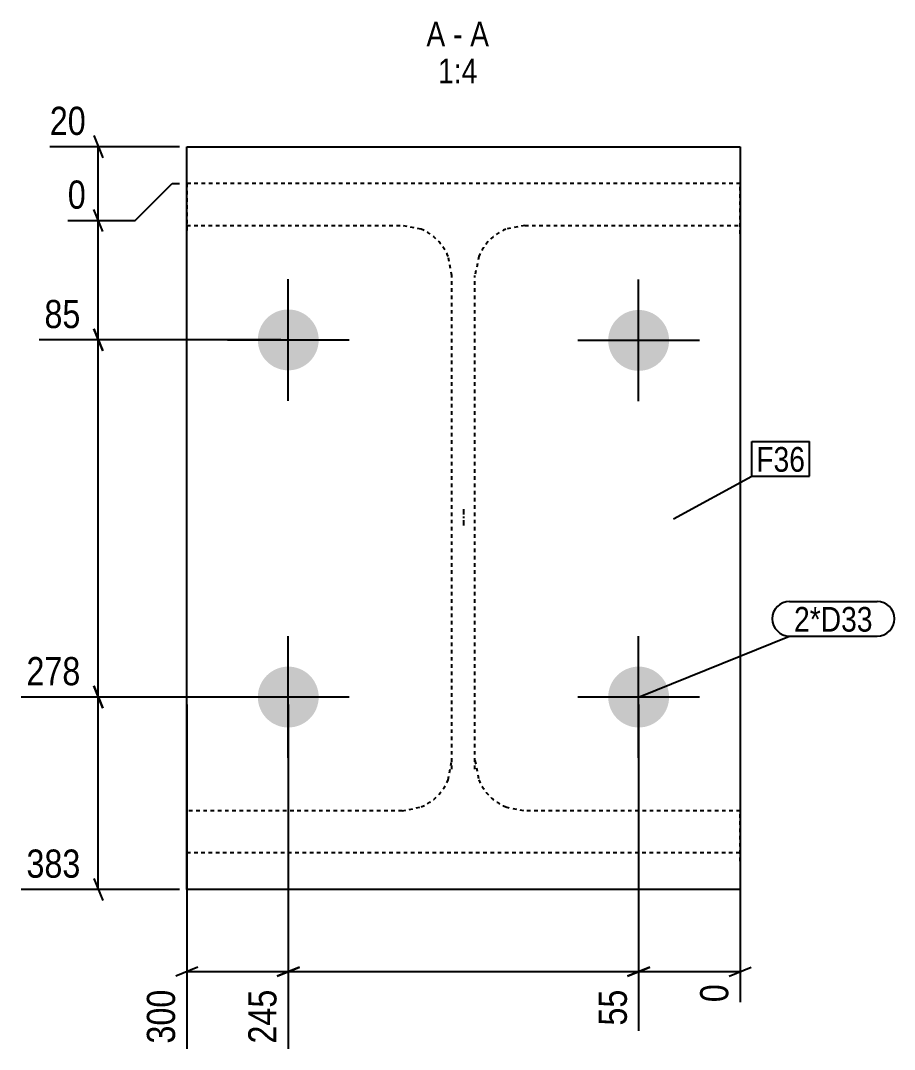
# Model space of a CAD drawing. Header units: millimetres. Extents: x 19 to 64856, y 9 to 4911.
# Drawn here: x 64382 to 64856, y 9 to 567 of the extents above; entities that cross this region are included whole.
import ezdxf

# ---------------------------------------------------------------- set-up
doc = ezdxf.new("R2010")
doc.units = ezdxf.units.MM
doc.linetypes.add('DXK_LINE_DOT2', pattern=[3.9198, 1.9599, -1.9599])
doc.linetypes.add('DXK_LINE_DOT3', pattern=[5.9187, 2.979, -0.9799, 0.9799, -0.9799])
for name, color, linetype in [('MÅLSÆTNING', 7, 'Continuous'), ('STÅL', 7, 'Continuous'), ('TEKST', 7, 'Continuous')]:
    doc.layers.add(name, color=color, linetype=linetype)
doc.styles.add('Arial Narrow', font='ARIALN.TTF', dxfattribs={"height": 0.2})

msp = doc.modelspace()

# ---------------------------------------------------------------- hatches: boundary and pattern name
at = {"layer": 'STÅL', "linetype": 'Continuous'}
for points in [[(64527.19, 410.49, -1), (64527.19, 377.49, -1)], [(64717.19, 377.22, -1), (64717.19, 410.22, -1)], [(64510.69, 200.36, -1), (64543.69, 200.36, -1)], [(64700.69, 200.36, -1), (64733.69, 200.36, -1)]]:
    msp.add_hatch(color=96, dxfattribs=at).paths.add_polyline_path(points)

# ---------------------------------------------------------------- linework, layer by layer
at = {"layer": 'MÅLSÆTNING', "color": 7, "linetype": 'Continuous'}
for p, q in [((64421.79, 504.72), (64426.59, 492.72)), ((64468.19, 498.72), (64397.89, 498.72)), ((64424.19, 458.72), (64424.19, 498.72)), ((64444.19, 458.72), (64464.19, 478.72)), ((64444.19, 458.72), (64464.19, 478.72)), ((64464.19, 478.72), (64468.19, 478.72)), ((64464.19, 478.72), (64468.19, 478.72)), ((64426.59, 452.72), (64421.79, 464.72)), ((64407.64, 458.72), (64444.19, 458.72)), ((64407.64, 458.72), (64444.19, 458.72)), ((64424.19, 393.99), (64424.19, 458.72)), ((64421.79, 399.99), (64426.59, 387.99)), ((64426.59, 387.99), (64421.79, 399.99)), ((64523.19, 393.99), (64392.06, 393.99)), ((64523.19, 393.99), (64392.06, 393.99)), ((64424.19, 200.36), (64424.19, 393.99)), ((64421.79, 206.36), (64426.59, 194.36)), ((64426.59, 194.36), (64421.79, 206.36)), ((64523.19, 200.36), (64382.31, 200.36)), ((64523.19, 200.36), (64382.31, 200.36)), ((64424.19, 96.01), (64424.19, 200.36)), ((64472.19, 196.36), (64472.19, 9.6)), ((64527.19, 196.36), (64527.19, 9.6)), ((64527.19, 196.36), (64527.19, 9.6)), ((64717.19, 196.36), (64717.19, 19.35)), ((64717.19, 196.36), (64717.19, 19.35)), ((64772.19, 196.36), (64772.19, 34.93)), ((64421.79, 102.01), (64426.59, 90.01)), ((64468.19, 96.01), (64382.31, 96.01)), ((64478.19, 53.88), (64466.19, 49.08)), ((64472.19, 51.48), (64527.19, 51.48)), ((64533.19, 53.88), (64521.19, 49.08)), ((64521.19, 49.08), (64533.19, 53.88)), ((64527.19, 51.48), (64717.19, 51.48)), ((64711.19, 49.08), (64723.19, 53.88)), ((64723.19, 53.88), (64711.19, 49.08)), ((64717.19, 51.48), (64772.19, 51.48)), ((64766.19, 49.08), (64778.19, 53.88))]:
    msp.add_line(p, q, dxfattribs=at)
at = {"layer": 'STÅL', "color": 2, "linetype": 'Continuous'}
for p, q in [((64472.19, 96.01), (64472.19, 498.72)), ((64472.19, 498.72), (64772.19, 498.72)), ((64772.19, 498.72), (64772.19, 96.01)), ((64772.19, 96.01), (64472.19, 96.01))]:
    msp.add_line(p, q, dxfattribs=at)
at = {"layer": 'STÅL', "color": 7, "linetype": 'DXK_LINE_DOT2'}
for p, q in [((64772.19, 478.72), (64472.19, 478.72)), ((64472.19, 478.72), (64472.19, 451.46)), ((64772.19, 451.46), (64772.19, 478.72)), ((64472.19, 456.05), (64588.94, 456.05)), ((64599.27, 453.98), (64588.94, 456.05)), ((64655.44, 456.05), (64645.11, 453.98)), ((64655.44, 456.05), (64772.19, 456.05)), ((64615.94, 428.84), (64613.88, 439.25)), ((64630.5, 439.25), (64628.44, 428.84)), ((64615.94, 161.29), (64615.94, 428.84)), ((64628.44, 161.29), (64628.44, 428.84)), ((64613.88, 155.47), (64615.94, 165.88)), ((64628.44, 165.88), (64630.5, 155.47)), ((64588.94, 138.68), (64599.27, 140.75)), ((64645.11, 140.75), (64655.44, 138.68)), ((64588.94, 138.68), (64472.19, 138.68)), ((64472.19, 138.68), (64472.19, 111.42)), ((64772.19, 138.68), (64655.44, 138.68)), ((64772.19, 111.42), (64772.19, 138.68)), ((64472.19, 116.01), (64772.19, 116.01))]:
    msp.add_line(p, q, dxfattribs=at)
at = {"layer": 'STÅL', "color": 96, "linetype": 'Continuous'}
for p, q in [((64527.19, 360.99), (64527.19, 426.99)), ((64717.19, 360.72), (64717.19, 426.72)), ((64494.19, 393.99), (64560.19, 393.99)), ((64750.19, 393.72), (64684.19, 393.72)), ((64527.19, 167.36), (64527.19, 233.36)), ((64717.19, 167.36), (64717.19, 233.36)), ((64560.19, 200.36), (64494.19, 200.36)), ((64750.19, 200.36), (64684.19, 200.36))]:
    msp.add_line(p, q, dxfattribs=at)
at = {"layer": 'STÅL', "color": 7, "linetype": 'DXK_LINE_DOT3'}
msp.add_line((64622.19, 302.24), (64622.19, 292.77), dxfattribs=at)
at = {"layer": 'STÅL', "color": 7, "linetype": 'DXK_LINE_DOT2'}
for centre, start, end in [((64588.81, 428.98), 22.2862, 67.2851), ((64655.57, 428.98), 112.7149, 157.7138), ((64588.81, 165.75), 292.7149, 337.7138), ((64655.57, 165.75), 202.2862, 247.2851)]:
    msp.add_arc(centre, 27.1, start, end, dxfattribs=at)

# ---------------------------------------------------------------- wipeouts: each hides what was drawn before it
at = {"color": 0, "linetype": 'Continuous'}
for points, layer in [([(64417.68, 397.19), (64417.68, 419.59), (64391.78, 419.59), (64391.78, 397.19)], 'MÅLSÆTNING'), ([(64417.68, 203.56), (64417.68, 225.96), (64382.03, 225.96), (64382.03, 203.56)], 'MÅLSÆTNING'), ([(64417.68, 99.21), (64417.68, 121.61), (64382.03, 121.61), (64382.03, 99.21)], 'MÅLSÆTNING'), ([(64468.99, 44.96), (64446.59, 44.96), (64446.59, 9.31), (64468.99, 9.31)], 'MÅLSÆTNING'), ([(64523.99, 44.96), (64501.59, 44.96), (64501.59, 9.31), (64523.99, 9.31)], 'MÅLSÆTNING'), ([(64713.99, 44.96), (64691.59, 44.96), (64691.59, 19.06), (64713.99, 19.06)], 'MÅLSÆTNING'), ([(64612.34, 553.12), (64612.34, 567.12), (64602.11, 567.12), (64602.11, 553.12)], 'TEKST'), ([(64621.64, 553.12), (64621.64, 567.12), (64616.54, 567.12), (64616.54, 553.12)], 'TEKST'), ([(64636.07, 553.12), (64636.07, 567.12), (64625.84, 567.12), (64625.84, 553.12)], 'TEKST'), ([(64629.75, 533.12), (64629.75, 547.12), (64608.43, 547.12), (64608.43, 533.12)], 'TEKST')]:
    msp.add_wipeout(points, dxfattribs=at).dxf.layer = layer
at = {"color": 0}
for points in [[(64807.41, 322.53), (64807.41, 336.53), (64780.98, 336.53), (64780.98, 322.53)], [(64844.09, 235.83), (64844.09, 249.83), (64801.46, 249.83), (64801.46, 235.83)]]:
    msp.add_wipeout(points, dxfattribs=at).dxf.layer = 'TEKST'

# ---------------------------------------------------------------- next in the draw order: texts
at = {"layer": 'MÅLSÆTNING', "color": 3, "linetype": 'Continuous', "style": 'Arial Narrow'}
for s, p in [('85', (64394.98, 400.39)), ('278', (64385.23, 206.76)), ('383', (64385.23, 102.41))]:
    msp.add_text(s, height=15.271, dxfattribs=at).set_placement(p)
for s, p in [('300', (64465.79, 12.51)), ('245', (64520.79, 12.51)), ('55', (64710.79, 22.26))]:
    msp.add_text(s, height=15.271, rotation=90.0002, dxfattribs=at).set_placement(p)
at = {"layer": 'TEKST', "color": 3, "linetype": 'Continuous', "style": 'Arial Narrow'}
for s, height, p in [('A', 13.36, (64602.11, 553.12)), ('A', 13.36, (64625.84, 553.12)), ('-', 13.36, (64616.54, 553.12)), ('1:4', 13.362, (64608.43, 533.12))]:
    msp.add_text(s, height=height, dxfattribs=at).set_placement(p)

# ---------------------------------------------------------------- next in the draw order: wipeouts: each hides what was drawn before it
at = {"color": 0, "linetype": 'Continuous'}
for points in [[(64420.59, 501.92), (64420.59, 524.32), (64394.69, 524.32), (64394.69, 501.92)], [(64420.59, 461.92), (64420.59, 484.32), (64404.44, 484.32), (64404.44, 461.92)], [(64768.99, 47.88), (64746.59, 47.88), (64746.59, 31.73), (64768.99, 31.73)]]:
    msp.add_wipeout(points, dxfattribs=at).dxf.layer = 'MÅLSÆTNING'
at = {"color": 0}
for points in [[(64807.41, 322.53), (64807.41, 336.53), (64780.98, 336.53), (64780.98, 322.53)], [(64844.09, 235.83), (64844.09, 249.83), (64801.46, 249.83), (64801.46, 235.83)]]:
    msp.add_wipeout(points, dxfattribs=at).dxf.layer = 'TEKST'

# ---------------------------------------------------------------- next in the draw order: linework, layer by layer
at = {"layer": 'MÅLSÆTNING', "color": 7, "linetype": 'Continuous'}
msp.add_line((64426.59, 452.72), (64421.79, 464.72), dxfattribs=at)
at = {"layer": 'TEKST', "color": 7, "linetype": 'Continuous'}
for p, q in [((64778.58, 338.93), (64809.81, 338.93)), ((64778.58, 320.13), (64778.58, 338.93)), ((64809.81, 320.13), (64809.81, 338.93)), ((64736.03, 296.92), (64778.58, 320.13)), ((64778.58, 320.13), (64809.81, 320.13)), ((64799.06, 252.23), (64846.49, 252.23)), ((64717.19, 200.36), (64799.06, 233.43)), ((64799.06, 233.43), (64846.49, 233.43))]:
    msp.add_line(p, q, dxfattribs=at)
for centre, start, end in [((64799.06, 242.83), 90, 270), ((64846.49, 242.83), 270, 90)]:
    msp.add_arc(centre, 9.4, start, end, dxfattribs=at)

# ---------------------------------------------------------------- next in the draw order: texts
at = {"layer": 'MÅLSÆTNING', "color": 3, "linetype": 'Continuous', "style": 'Arial Narrow'}
for s, height, p in [('20', 15.271, (64397.89, 505.12)), ('0', 15.27, (64407.64, 465.12))]:
    msp.add_text(s, height=height, dxfattribs=at).set_placement(p)
msp.add_text('0', height=15.27, rotation=90.0002, dxfattribs=at).set_placement((64765.79, 34.93))
at = {"layer": 'TEKST', "color": 3, "style": 'Arial Narrow'}
for s, p in [('F36', (64780.98, 322.53)), ('2*D33', (64801.46, 235.83))]:
    msp.add_text(s, height=13.362, dxfattribs=at).set_placement(p)

doc.saveas('drawing.dxf')
